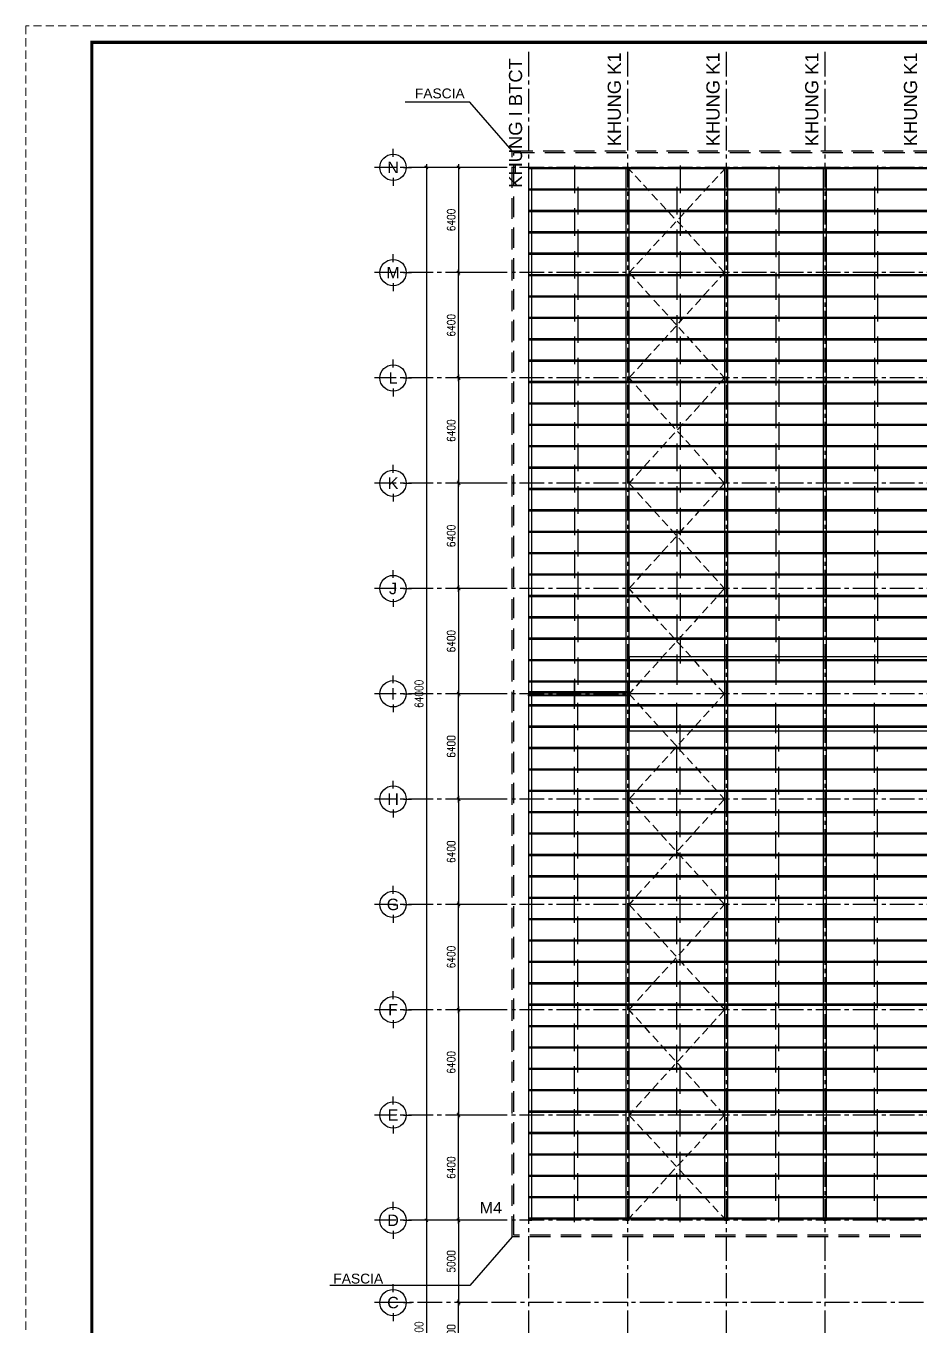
# Model space of a CAD drawing. Header units: inches. Extents: x 651127 to 1529722, y 768575 to 1021311.
# Drawn here: x 826320 to 880583, y 811985 to 890941 of the extents above; entities that cross this region are included whole.
import ezdxf
from ezdxf.enums import TextEntityAlignment as Align

# ---------------------------------------------------------------- set-up
doc = ezdxf.new("R2010")
doc.units = ezdxf.units.IN
doc.header["$LTSCALE"] = 1000
doc.header["$MEASUREMENT"] = 0
for name, pattern in [('CENTER2', [1.125, 0.75, -0.125, 0.125, -0.125]), ('HIDDEN', [0.375, 0.25, -0.125]), ('HIDDEN2', [0.1875, 0.125, -0.0625])]:
    doc.linetypes.add(name, pattern=pattern)
doc.layers.get('DEFPOINTS').update_dxf_attribs({"color": 8, "lineweight": 9})
for name, color, linetype in [('DWGshare.com_1', 7, 'Continuous'), ('DWGshare.com_10', 7, 'Continuous'), ('DWGshare.com_11', 143, 'Continuous'), ('DWGshare.com_29', 3, 'Continuous'), ('DWGshare.com_3', 7, 'Continuous'), ('DWGshare.com_4', 8, 'CENTER2'), ('DWGshare.com_5', 143, 'HIDDEN2'), ('DWGshare.com_6', 40, 'Continuous')]:
    doc.layers.add(name, color=color, linetype=linetype)
doc.layers.add('DWGshare.com_23', color=147, linetype='Continuous', lineweight=0)
doc.styles.add('DWGshare.com_2', font='VHELVEB.TTF')
doc.styles.add('DWGshare.com_4', font='romans.shx', dxfattribs={"width": 0.8})
doc.dimstyles.new('DWGshare.com_5', dxfattribs={"dimscale": 200, "dimtxt": 2.5, "dimasz": 1, "dimexe": 1, "dimexo": 1.5, "dimgap": 1, "dimtad": 1, "dimdec": 0, "dimzin": 0, "dimdsep": 46, "dimtxsty": 'DWGshare.com_4', "dimblk": 'DWGshare.com_1', "dimcen": 1.5, "dimdle": 1, "dimclrd": 256, "dimclre": 256, "dimclrt": 7, "dimadec": 0, "dimazin": 0, "dimtfac": 1, "dimtdec": 0, "dimtix": 1, "dimtmove": 2, "dimatfit": 3, "dimfxl": 1, "dimtolj": 1, "dimtzin": 0, "dimarcsym": 0})

# ---------------------------------------------------------------- blocks, each defined once
blk = doc.blocks.new('DWGshare.com_2')
for p, q in [((0, 320), (0, 560)), ((-320, 0), (-560, 0)), ((320, 0), (560, 0)), ((0, -320), (0, -560))]:
    blk.add_line(p, q)
blk.add_circle((0, 0), 400)
at = {"linetype": 'Continuous', "style": 'DWGshare.com_2'}
blk.add_attdef('2', text='', height=350, dxfattribs=at).set_placement((0, 0), align=Align.MIDDLE_CENTER)
blk = doc.blocks.new('DWGshare.com_1')
at = {"color": 0, "linetype": 'ByBlock', "const_width": 0.3}
blk.add_lwpolyline([(-0.5, -0.5), (0.5, 0.5)], dxfattribs=at)
blk = doc.blocks.new('*D197')
at = {"layer": 'DEFPOINTS', "color": 0, "transparency": 16777216}
for p in [(854561, 882349), (852607, 875949), (854561, 875949)]:
    blk.add_point(p, dxfattribs=at)
at = {"layer": 'DWGshare.com_23', "lineweight": -2, "transparency": 16777216}
for p, q in [((854261, 882349), (852407, 882349)), ((852607, 882549), (852607, 875749)), ((854261, 875949), (852407, 875949))]:
    blk.add_line(p, q, dxfattribs=at)
at = {"layer": 'DWGshare.com_23', "lineweight": -2, "transparency": 16777216, "xscale": 200, "yscale": 200, "zscale": 200}
for p, rotation in [((852607, 882349), 90), ((852607, 875949), 270)]:
    blk.add_blockref('DWGshare.com_1', p, dxfattribs=dict(at, rotation=rotation))
at = {"layer": 'DWGshare.com_23', "color": 7, "transparency": 16777216, "insert": (852157, 879149), "char_height": 500, "attachment_point": 5, "rotation": 90, "style": 'DWGshare.com_4'}
blk.add_mtext('\\A1;6400', dxfattribs=at)
blk = doc.blocks.new('*D198')
at = {"layer": 'DEFPOINTS', "color": 0, "transparency": 16777216}
for p in [(852607, 875949), (854561, 875949), (854561, 869549)]:
    blk.add_point(p, dxfattribs=at)
at = {"layer": 'DWGshare.com_23', "lineweight": -2, "transparency": 16777216}
for p, q in [((854261, 875949), (852407, 875949)), ((852607, 869349), (852607, 876149)), ((854261, 869549), (852407, 869549))]:
    blk.add_line(p, q, dxfattribs=at)
at = {"layer": 'DWGshare.com_23', "lineweight": -2, "transparency": 16777216, "xscale": 200, "yscale": 200, "zscale": 200}
for p, rotation in [((852607, 875949), 90), ((852607, 869549), 270)]:
    blk.add_blockref('DWGshare.com_1', p, dxfattribs=dict(at, rotation=rotation))
at = {"layer": 'DWGshare.com_23', "color": 7, "transparency": 16777216, "insert": (852157, 872749), "char_height": 500, "attachment_point": 5, "rotation": 90, "style": 'DWGshare.com_4'}
blk.add_mtext('\\A1;6400', dxfattribs=at)
blk = doc.blocks.new('*D199')
at = {"layer": 'DEFPOINTS', "color": 0, "transparency": 16777216}
for p in [(852607, 863149), (854561, 863149), (854561, 856749)]:
    blk.add_point(p, dxfattribs=at)
at = {"layer": 'DWGshare.com_23', "lineweight": -2, "transparency": 16777216}
for p, q in [((854261, 863149), (852407, 863149)), ((852607, 856549), (852607, 863349)), ((854261, 856749), (852407, 856749))]:
    blk.add_line(p, q, dxfattribs=at)
at = {"layer": 'DWGshare.com_23', "lineweight": -2, "transparency": 16777216, "xscale": 200, "yscale": 200, "zscale": 200}
for p, rotation in [((852607, 863149), 90), ((852607, 856749), 270)]:
    blk.add_blockref('DWGshare.com_1', p, dxfattribs=dict(at, rotation=rotation))
at = {"layer": 'DWGshare.com_23', "color": 7, "transparency": 16777216, "insert": (852157, 859949), "char_height": 500, "attachment_point": 5, "rotation": 90, "style": 'DWGshare.com_4'}
blk.add_mtext('\\A1;6400', dxfattribs=at)
blk = doc.blocks.new('*D200')
at = {"layer": 'DEFPOINTS', "color": 0, "transparency": 16777216}
for p in [(854561, 869549), (852607, 863149), (854561, 863149)]:
    blk.add_point(p, dxfattribs=at)
at = {"layer": 'DWGshare.com_23', "lineweight": -2, "transparency": 16777216}
for p, q in [((854261, 869549), (852407, 869549)), ((852607, 869749), (852607, 862949)), ((854261, 863149), (852407, 863149))]:
    blk.add_line(p, q, dxfattribs=at)
at = {"layer": 'DWGshare.com_23', "lineweight": -2, "transparency": 16777216, "xscale": 200, "yscale": 200, "zscale": 200}
for p, rotation in [((852607, 869549), 90), ((852607, 863149), 270)]:
    blk.add_blockref('DWGshare.com_1', p, dxfattribs=dict(at, rotation=rotation))
at = {"layer": 'DWGshare.com_23', "color": 7, "transparency": 16777216, "insert": (852157, 866349), "char_height": 500, "attachment_point": 5, "rotation": 90, "style": 'DWGshare.com_4'}
blk.add_mtext('\\A1;6400', dxfattribs=at)
blk = doc.blocks.new('*D201')
at = {"layer": 'DEFPOINTS', "color": 0, "transparency": 16777216}
for p in [(852607, 837549), (854561, 837549), (854561, 831149)]:
    blk.add_point(p, dxfattribs=at)
at = {"layer": 'DWGshare.com_23', "lineweight": -2, "transparency": 16777216}
for p, q in [((852607, 830949), (852607, 837749)), ((854261, 837549), (852407, 837549)), ((854261, 831149), (852407, 831149))]:
    blk.add_line(p, q, dxfattribs=at)
at = {"layer": 'DWGshare.com_23', "lineweight": -2, "transparency": 16777216, "xscale": 200, "yscale": 200, "zscale": 200}
for p, rotation in [((852607, 837549), 90), ((852607, 831149), 270)]:
    blk.add_blockref('DWGshare.com_1', p, dxfattribs=dict(at, rotation=rotation))
at = {"layer": 'DWGshare.com_23', "color": 7, "transparency": 16777216, "insert": (852157, 834349), "char_height": 500, "attachment_point": 5, "rotation": 90, "style": 'DWGshare.com_4'}
blk.add_mtext('\\A1;6400', dxfattribs=at)
blk = doc.blocks.new('*D202')
at = {"layer": 'DEFPOINTS', "color": 0, "transparency": 16777216}
for p in [(854561, 843949), (852607, 837549), (854561, 837549)]:
    blk.add_point(p, dxfattribs=at)
at = {"layer": 'DWGshare.com_23', "lineweight": -2, "transparency": 16777216}
for p, q in [((852607, 844149), (852607, 837349)), ((854261, 843949), (852407, 843949)), ((854261, 837549), (852407, 837549))]:
    blk.add_line(p, q, dxfattribs=at)
at = {"layer": 'DWGshare.com_23', "lineweight": -2, "transparency": 16777216, "xscale": 200, "yscale": 200, "zscale": 200}
for p, rotation in [((852607, 843949), 90), ((852607, 837549), 270)]:
    blk.add_blockref('DWGshare.com_1', p, dxfattribs=dict(at, rotation=rotation))
at = {"layer": 'DWGshare.com_23', "color": 7, "transparency": 16777216, "insert": (852157, 840749), "char_height": 500, "attachment_point": 5, "rotation": 90, "style": 'DWGshare.com_4'}
blk.add_mtext('\\A1;6400', dxfattribs=at)
blk = doc.blocks.new('*D203')
at = {"layer": 'DEFPOINTS', "color": 0, "transparency": 16777216}
for p in [(854561, 856749), (852607, 850349), (854561, 850349)]:
    blk.add_point(p, dxfattribs=at)
at = {"layer": 'DWGshare.com_23', "lineweight": -2, "transparency": 16777216}
for p, q in [((854261, 856749), (852407, 856749)), ((852607, 856949), (852607, 850149)), ((854261, 850349), (852407, 850349))]:
    blk.add_line(p, q, dxfattribs=at)
at = {"layer": 'DWGshare.com_23', "lineweight": -2, "transparency": 16777216, "xscale": 200, "yscale": 200, "zscale": 200}
for p, rotation in [((852607, 856749), 90), ((852607, 850349), 270)]:
    blk.add_blockref('DWGshare.com_1', p, dxfattribs=dict(at, rotation=rotation))
at = {"layer": 'DWGshare.com_23', "color": 7, "transparency": 16777216, "insert": (852157, 853549), "char_height": 500, "attachment_point": 5, "rotation": 90, "style": 'DWGshare.com_4'}
blk.add_mtext('\\A1;6400', dxfattribs=at)
blk = doc.blocks.new('*D204')
at = {"layer": 'DEFPOINTS', "color": 0, "transparency": 16777216}
for p in [(852607, 850349), (854561, 850349), (854561, 843949)]:
    blk.add_point(p, dxfattribs=at)
at = {"layer": 'DWGshare.com_23', "lineweight": -2, "transparency": 16777216}
for p, q in [((852607, 843749), (852607, 850549)), ((854261, 850349), (852407, 850349)), ((854261, 843949), (852407, 843949))]:
    blk.add_line(p, q, dxfattribs=at)
at = {"layer": 'DWGshare.com_23', "lineweight": -2, "transparency": 16777216, "xscale": 200, "yscale": 200, "zscale": 200}
for p, rotation in [((852607, 850349), 90), ((852607, 843949), 270)]:
    blk.add_blockref('DWGshare.com_1', p, dxfattribs=dict(at, rotation=rotation))
at = {"layer": 'DWGshare.com_23', "color": 7, "transparency": 16777216, "insert": (852157, 847149), "char_height": 500, "attachment_point": 5, "rotation": 90, "style": 'DWGshare.com_4'}
blk.add_mtext('\\A1;6400', dxfattribs=at)
blk = doc.blocks.new('*D205')
at = {"layer": 'DEFPOINTS', "color": 0, "transparency": 16777216}
for p in [(854561, 831149), (852607, 824749), (854561, 824749)]:
    blk.add_point(p, dxfattribs=at)
at = {"layer": 'DWGshare.com_23', "lineweight": -2, "transparency": 16777216}
for p, q in [((854261, 831149), (852407, 831149)), ((852607, 831349), (852607, 824549)), ((854261, 824749), (852407, 824749))]:
    blk.add_line(p, q, dxfattribs=at)
at = {"layer": 'DWGshare.com_23', "lineweight": -2, "transparency": 16777216, "xscale": 200, "yscale": 200, "zscale": 200}
for p, rotation in [((852607, 831149), 90), ((852607, 824749), 270)]:
    blk.add_blockref('DWGshare.com_1', p, dxfattribs=dict(at, rotation=rotation))
at = {"layer": 'DWGshare.com_23', "color": 7, "transparency": 16777216, "insert": (852157, 827949), "char_height": 500, "attachment_point": 5, "rotation": 90, "style": 'DWGshare.com_4'}
blk.add_mtext('\\A1;6400', dxfattribs=at)
blk = doc.blocks.new('*D206')
at = {"layer": 'DEFPOINTS', "color": 0, "transparency": 16777216}
for p in [(852607, 824749), (854561, 824749), (854561, 818349)]:
    blk.add_point(p, dxfattribs=at)
at = {"layer": 'DWGshare.com_23', "lineweight": -2, "transparency": 16777216}
for p, q in [((854261, 824749), (852407, 824749)), ((852607, 818149), (852607, 824949)), ((854261, 818349), (852407, 818349))]:
    blk.add_line(p, q, dxfattribs=at)
at = {"layer": 'DWGshare.com_23', "lineweight": -2, "transparency": 16777216, "xscale": 200, "yscale": 200, "zscale": 200}
for p, rotation in [((852607, 824749), 90), ((852607, 818349), 270)]:
    blk.add_blockref('DWGshare.com_1', p, dxfattribs=dict(at, rotation=rotation))
at = {"layer": 'DWGshare.com_23', "color": 7, "transparency": 16777216, "insert": (852157, 821549), "char_height": 500, "attachment_point": 5, "rotation": 90, "style": 'DWGshare.com_4'}
blk.add_mtext('\\A1;6400', dxfattribs=at)
blk = doc.blocks.new('*D207')
at = {"layer": 'DEFPOINTS', "color": 0, "transparency": 16777216}
for p in [(854261, 882349), (850648, 818349), (854261, 818349)]:
    blk.add_point(p, dxfattribs=at)
at = {"layer": 'DWGshare.com_23', "lineweight": -2, "transparency": 16777216}
for p, q in [((853961, 882349), (850448, 882349)), ((850648, 882549), (850648, 818149)), ((853961, 818349), (850448, 818349))]:
    blk.add_line(p, q, dxfattribs=at)
at = {"layer": 'DWGshare.com_23', "lineweight": -2, "transparency": 16777216, "xscale": 200, "yscale": 200, "zscale": 200}
for p, rotation in [((850648, 882349), 90), ((850648, 818349), 270)]:
    blk.add_blockref('DWGshare.com_1', p, dxfattribs=dict(at, rotation=rotation))
at = {"layer": 'DWGshare.com_23', "color": 7, "transparency": 16777216, "insert": (850198, 850349), "char_height": 500, "attachment_point": 5, "rotation": 90, "style": 'DWGshare.com_4'}
blk.add_mtext('\\A1;64000', dxfattribs=at)
blk = doc.blocks.new('*D217')
at = {"layer": 'DEFPOINTS', "color": 0, "transparency": 16777216}
for p in [(854561, 818349), (852607, 813349), (854561, 813349)]:
    blk.add_point(p, dxfattribs=at)
at = {"layer": 'DWGshare.com_23', "lineweight": -2, "transparency": 16777216}
for p, q in [((854261, 818349), (852407, 818349)), ((852607, 818549), (852607, 813149)), ((854261, 813349), (852407, 813349))]:
    blk.add_line(p, q, dxfattribs=at)
at = {"layer": 'DWGshare.com_23', "lineweight": -2, "transparency": 16777216, "xscale": 200, "yscale": 200, "zscale": 200}
for p, rotation in [((852607, 818349), 90), ((852607, 813349), 270)]:
    blk.add_blockref('DWGshare.com_1', p, dxfattribs=dict(at, rotation=rotation))
at = {"layer": 'DWGshare.com_23', "color": 7, "transparency": 16777216, "insert": (852157, 815849), "char_height": 500, "attachment_point": 5, "rotation": 90, "style": 'DWGshare.com_4'}
blk.add_mtext('\\A1;5000', dxfattribs=at)
blk = doc.blocks.new('*D218')
at = {"layer": 'DEFPOINTS', "color": 0, "transparency": 16777216}
for p in [(852607, 813349), (854561, 813349), (854561, 809349)]:
    blk.add_point(p, dxfattribs=at)
at = {"layer": 'DWGshare.com_23', "lineweight": -2, "transparency": 16777216}
for p, q in [((854261, 813349), (852407, 813349)), ((852607, 809149), (852607, 813549)), ((854261, 809349), (852407, 809349))]:
    blk.add_line(p, q, dxfattribs=at)
at = {"layer": 'DWGshare.com_23', "lineweight": -2, "transparency": 16777216, "xscale": 200, "yscale": 200, "zscale": 200}
for p, rotation in [((852607, 813349), 90), ((852607, 809349), 270)]:
    blk.add_blockref('DWGshare.com_1', p, dxfattribs=dict(at, rotation=rotation))
at = {"layer": 'DWGshare.com_23', "color": 7, "transparency": 16777216, "insert": (852157, 811349), "char_height": 500, "attachment_point": 5, "rotation": 90, "style": 'DWGshare.com_4'}
blk.add_mtext('\\A1;4000', dxfattribs=at)
blk = doc.blocks.new('*D220')
at = {"layer": 'DEFPOINTS', "color": 0, "transparency": 16777216}
for p in [(852602, 818349), (850648, 804349), (854261, 804349)]:
    blk.add_point(p, dxfattribs=at)
at = {"layer": 'DWGshare.com_23', "lineweight": -2, "transparency": 16777216}
for p, q in [((852302, 818349), (850448, 818349)), ((850648, 818549), (850648, 804149)), ((853961, 804349), (850448, 804349))]:
    blk.add_line(p, q, dxfattribs=at)
at = {"layer": 'DWGshare.com_23', "lineweight": -2, "transparency": 16777216, "xscale": 200, "yscale": 200, "zscale": 200}
for p, rotation in [((850648, 818349), 90), ((850648, 804349), 270)]:
    blk.add_blockref('DWGshare.com_1', p, dxfattribs=dict(at, rotation=rotation))
at = {"layer": 'DWGshare.com_23', "color": 7, "transparency": 16777216, "insert": (850198, 811349), "char_height": 500, "attachment_point": 5, "rotation": 90, "style": 'DWGshare.com_4'}
blk.add_mtext('\\A1;14000', dxfattribs=at)

msp = doc.modelspace()

# ---------------------------------------------------------------- linework, layer by layer
at = {"layer": 'DEFPOINTS', "linetype": 'HIDDEN', "ltscale": 2}
msp.add_lwpolyline([(826319.8, 772140.9), (994519.8, 772140.9), (994519.8, 890940.9), (826319.8, 890940.9)], close=True, dxfattribs=at)
at = {"layer": 'DWGshare.com_1', "const_width": 200}
msp.add_lwpolyline([(830319.8, 773140.9), (993519.8, 773140.9), (993519.8, 889940.9), (830319.8, 889940.9)], close=True, dxfattribs=at)
at = {"layer": 'DWGshare.com_11'}
for points in [[(856863.9, 882324.1), (856863.9, 882274.1), (952863.9, 882274.1), (952863.9, 882324.1)], [(856863.9, 881024.1), (856863.9, 880974.1), (952863.9, 880974.1), (952863.9, 881024.1)], [(856863.9, 879724.1), (856863.9, 879674.1), (952863.9, 879674.1), (952863.9, 879724.1)], [(856863.9, 878424.1), (856863.9, 878374.1), (952863.9, 878374.1), (952863.9, 878424.1)], [(856863.9, 877124.1), (856863.9, 877074.1), (952863.9, 877074.1), (952863.9, 877124.1)], [(856863.9, 875824.1), (856863.9, 875774.1), (952863.9, 875774.1), (952863.9, 875824.1)], [(856863.9, 874524.1), (856863.9, 874474.1), (952863.9, 874474.1), (952863.9, 874524.1)], [(856863.9, 873224.1), (856863.9, 873174.1), (952863.9, 873174.1), (952863.9, 873224.1)], [(856863.9, 871924.1), (856863.9, 871874.1), (952863.9, 871874.1), (952863.9, 871924.1)], [(856863.9, 870624.1), (856863.9, 870574.1), (952863.9, 870574.1), (952863.9, 870624.1)], [(856863.9, 869324.1), (856863.9, 869274.1), (952863.9, 869274.1), (952863.9, 869324.1)], [(856863.9, 868024.1), (856863.9, 867974.1), (952863.9, 867974.1), (952863.9, 868024.1)], [(856863.9, 866724.1), (856863.9, 866674.1), (952863.9, 866674.1), (952863.9, 866724.1)], [(856863.9, 865424.1), (856863.9, 865374.1), (952863.9, 865374.1), (952863.9, 865424.1)], [(856863.9, 864124.1), (856863.9, 864074.1), (952863.9, 864074.1), (952863.9, 864124.1)], [(856863.9, 862824.1), (856863.9, 862774.1), (952863.9, 862774.1), (952863.9, 862824.1)], [(856863.9, 861524.1), (856863.9, 861474.1), (952863.9, 861474.1), (952863.9, 861524.1)], [(856863.9, 860224.1), (856863.9, 860174.1), (952863.9, 860174.1), (952863.9, 860224.1)], [(856863.9, 858924.1), (856863.9, 858874.1), (952863.9, 858874.1), (952863.9, 858924.1)], [(856863.9, 857624.1), (856863.9, 857574.1), (952863.9, 857574.1), (952863.9, 857624.1)], [(856863.9, 856324.1), (856863.9, 856274.1), (952863.9, 856274.1), (952863.9, 856324.1)], [(856863.9, 855024.1), (856863.9, 854974.1), (952863.9, 854974.1), (952863.9, 855024.1)], [(856863.9, 853724.1), (856863.9, 853674.1), (952863.9, 853674.1), (952863.9, 853724.1)], [(856863.9, 852424.1), (856863.9, 852374.1), (952863.9, 852374.1), (952863.9, 852424.1)], [(856863.9, 848379.3), (856863.9, 848329.3), (952863.9, 848329.3), (952863.9, 848379.3)], [(856863.9, 847079.3), (856863.9, 847029.3), (952863.9, 847029.3), (952863.9, 847079.3)], [(856863.9, 845779.3), (856863.9, 845729.3), (952863.9, 845729.3), (952863.9, 845779.3)], [(856863.9, 844479.3), (856863.9, 844429.3), (952863.9, 844429.3), (952863.9, 844479.3)], [(856863.9, 843179.3), (856863.9, 843129.3), (952863.9, 843129.3), (952863.9, 843179.3)], [(856863.9, 841879.3), (856863.9, 841829.3), (952863.9, 841829.3), (952863.9, 841879.3)], [(856863.9, 840579.3), (856863.9, 840529.3), (952863.9, 840529.3), (952863.9, 840579.3)], [(856863.9, 839279.3), (856863.9, 839229.3), (952863.9, 839229.3), (952863.9, 839279.3)], [(856863.9, 837979.3), (856863.9, 837929.3), (952863.9, 837929.3), (952863.9, 837979.3)], [(856863.9, 836679.3), (856863.9, 836629.3), (952863.9, 836629.3), (952863.9, 836679.3)], [(856863.9, 835379.3), (856863.9, 835329.3), (952863.9, 835329.3), (952863.9, 835379.3)], [(856863.9, 834079.3), (856863.9, 834029.3), (952863.9, 834029.3), (952863.9, 834079.3)], [(856863.9, 832779.3), (856863.9, 832729.3), (952863.9, 832729.3), (952863.9, 832779.3)], [(856863.9, 831479.3), (856863.9, 831429.3), (952863.9, 831429.3), (952863.9, 831479.3)], [(856863.9, 830179.3), (856863.9, 830129.3), (952863.9, 830129.3), (952863.9, 830179.3)], [(856863.9, 828879.3), (856863.9, 828829.3), (952863.9, 828829.3), (952863.9, 828879.3)], [(856863.9, 827579.3), (856863.9, 827529.3), (952863.9, 827529.3), (952863.9, 827579.3)], [(856863.9, 826279.3), (856863.9, 826229.3), (952863.9, 826229.3), (952863.9, 826279.3)], [(856863.9, 824979.3), (856863.9, 824929.3), (952863.9, 824929.3), (952863.9, 824979.3)], [(856863.9, 823679.3), (856863.9, 823629.3), (952863.9, 823629.3), (952863.9, 823679.3)], [(856863.9, 822379.3), (856863.9, 822329.3), (952863.9, 822329.3), (952863.9, 822379.3)], [(856863.9, 821079.3), (856863.9, 821029.3), (952863.9, 821029.3), (952863.9, 821079.3)], [(856863.9, 819779.3), (856863.9, 819729.3), (952863.9, 819729.3), (952863.9, 819779.3)], [(856863.9, 818479.3), (856863.9, 818429.3), (952863.9, 818429.3), (952863.9, 818479.3)]]:
    msp.add_lwpolyline(points, close=True, dxfattribs=at)
for points in [[(946763.9, 851124.1), (856863.9, 851124.1), (856863.9, 851074.1), (946763.9, 851074.1)], [(862963.9, 850469.4), (856863.9, 850469.4), (856863.9, 850419.4), (862963.9, 850419.4)], [(862963.9, 850228.8), (856863.9, 850228.8), (856863.9, 850278.8), (862963.9, 850278.8)], [(946763.9, 849679.3), (856863.9, 849679.3), (856863.9, 849629.3), (946763.9, 849629.3)]]:
    msp.add_lwpolyline(points, dxfattribs=at)
at = {"layer": 'DWGshare.com_29'}
for p, q in [((859658.7, 882460.9), (859658.7, 880786.8)), ((866069.1, 882460.9), (866069.1, 880786.8)), ((872069.1, 882460.9), (872069.1, 880786.8)), ((878069.1, 882460.9), (878069.1, 880786.8)), ((859852.5, 881160.9), (859852.5, 879486.8)), ((865875.3, 881160.9), (865875.3, 879486.8)), ((871875.3, 881160.9), (871875.3, 879486.8)), ((877875.3, 881160.9), (877875.3, 879486.8)), ((859658.7, 879860.9), (859658.7, 878186.8)), ((866069.1, 879860.9), (866069.1, 878186.8)), ((872069.1, 879860.9), (872069.1, 878186.8)), ((878069.1, 879860.9), (878069.1, 878186.8)), ((859852.5, 878560.9), (859852.5, 876886.8)), ((865875.3, 878560.9), (865875.3, 876886.8)), ((871875.3, 878560.9), (871875.3, 876886.8)), ((877875.3, 878560.9), (877875.3, 876886.8)), ((859658.7, 877260.9), (859658.7, 875586.8)), ((866069.1, 877260.9), (866069.1, 875586.8)), ((872069.1, 877260.9), (872069.1, 875586.8)), ((878069.1, 877260.9), (878069.1, 875586.8)), ((859852.5, 875960.9), (859852.5, 874286.8)), ((865875.3, 875960.9), (865875.3, 874286.8)), ((871875.3, 875960.9), (871875.3, 874286.8)), ((877875.3, 875960.9), (877875.3, 874286.8)), ((859658.7, 874660.9), (859658.7, 872986.8)), ((866069.1, 874660.9), (866069.1, 872986.8)), ((872069.1, 874660.9), (872069.1, 872986.8)), ((878069.1, 874660.9), (878069.1, 872986.8)), ((859852.5, 873360.9), (859852.5, 871686.8)), ((865875.3, 873360.9), (865875.3, 871686.8)), ((871875.3, 873360.9), (871875.3, 871686.8)), ((877875.3, 873360.9), (877875.3, 871686.8)), ((859658.7, 872060.9), (859658.7, 870386.8)), ((866069.1, 872060.9), (866069.1, 870386.8)), ((872069.1, 872060.9), (872069.1, 870386.8)), ((878069.1, 872060.9), (878069.1, 870386.8)), ((859852.5, 870760.9), (859852.5, 869086.8)), ((865875.3, 870760.9), (865875.3, 869086.8)), ((871875.3, 870760.9), (871875.3, 869086.8)), ((877875.3, 870760.9), (877875.3, 869086.8)), ((859658.7, 869460.9), (859658.7, 867786.8)), ((866069.1, 869460.9), (866069.1, 867786.8)), ((872069.1, 869460.9), (872069.1, 867786.8)), ((878069.1, 869460.9), (878069.1, 867786.8)), ((859852.5, 868160.9), (859852.5, 866486.8)), ((865875.3, 868160.9), (865875.3, 866486.8)), ((871875.3, 868160.9), (871875.3, 866486.8)), ((877875.3, 868160.9), (877875.3, 866486.8)), ((859658.7, 866860.9), (859658.7, 865186.8)), ((866069.1, 866860.9), (866069.1, 865186.8)), ((872069.1, 866860.9), (872069.1, 865186.8)), ((878069.1, 866860.9), (878069.1, 865186.8)), ((859852.5, 865560.9), (859852.5, 863886.8)), ((865875.3, 865560.9), (865875.3, 863886.8)), ((871875.3, 865560.9), (871875.3, 863886.8)), ((877875.3, 865560.9), (877875.3, 863886.8)), ((859658.7, 864260.9), (859658.7, 862586.8)), ((866069.1, 864260.9), (866069.1, 862586.8)), ((872069.1, 864260.9), (872069.1, 862586.8)), ((878069.1, 864260.9), (878069.1, 862586.8)), ((859852.5, 862960.9), (859852.5, 861286.8)), ((865875.3, 862960.9), (865875.3, 861286.8)), ((871875.3, 862960.9), (871875.3, 861286.8)), ((877875.3, 862960.9), (877875.3, 861286.8)), ((859658.7, 861660.9), (859658.7, 859986.8)), ((866069.1, 861660.9), (866069.1, 859986.8)), ((872069.1, 861660.9), (872069.1, 859986.8)), ((878069.1, 861660.9), (878069.1, 859986.8)), ((859852.5, 860360.9), (859852.5, 858686.8)), ((865875.3, 860360.9), (865875.3, 858686.8)), ((871875.3, 860360.9), (871875.3, 858686.8)), ((877875.3, 860360.9), (877875.3, 858686.8)), ((859658.7, 859060.9), (859658.7, 857386.8)), ((866069.1, 859060.9), (866069.1, 857386.8)), ((872069.1, 859060.9), (872069.1, 857386.8)), ((878069.1, 859060.9), (878069.1, 857386.8)), ((859852.5, 857760.9), (859852.5, 856086.8)), ((865875.3, 857760.9), (865875.3, 856086.8)), ((871875.3, 857760.9), (871875.3, 856086.8)), ((877875.3, 857760.9), (877875.3, 856086.8)), ((859658.7, 856460.9), (859658.7, 854786.8)), ((866069.1, 856460.9), (866069.1, 854786.8)), ((872069.1, 856460.9), (872069.1, 854786.8)), ((878069.1, 856460.9), (878069.1, 854786.8)), ((859852.5, 855160.9), (859852.5, 853486.8)), ((865875.3, 855160.9), (865875.3, 853486.8)), ((871875.3, 855160.9), (871875.3, 853486.8)), ((877875.3, 855160.9), (877875.3, 853486.8)), ((859658.7, 853860.9), (859658.7, 852186.8)), ((866069.1, 853860.9), (866069.1, 852186.8)), ((872069.1, 853860.9), (872069.1, 852186.8)), ((878069.1, 853860.9), (878069.1, 852186.8)), ((865875.3, 852748.1), (865875.3, 851074.1)), ((871875.3, 852748.1), (871875.3, 851074.1)), ((877875.3, 852748.1), (877875.3, 851074.1)), ((859852.5, 852560.9), (859852.5, 850886.8)), ((865875.3, 852560.9), (865875.3, 850886.8)), ((871875.3, 852560.9), (871875.3, 850886.8)), ((877875.3, 852560.9), (877875.3, 850886.8)), ((859658.7, 851260.9), (859658.7, 849586.8)), ((859658.7, 851260.9), (859658.7, 849586.8)), ((859658.7, 849437.3), (859658.7, 851111.3)), ((859658.7, 849437.3), (859658.7, 851111.3)), ((859852.5, 848137.3), (859852.5, 849811.3)), ((865875.3, 848137.3), (865875.3, 849811.3)), ((865875.3, 847950.1), (865875.3, 849624.1)), ((871875.3, 848137.3), (871875.3, 849811.3)), ((871875.3, 847950.1), (871875.3, 849624.1)), ((877875.3, 848137.3), (877875.3, 849811.3)), ((877875.3, 847950.1), (877875.3, 849624.1)), ((859658.7, 846837.3), (859658.7, 848511.3)), ((866069.1, 846837.3), (866069.1, 848511.3)), ((872069.1, 846837.3), (872069.1, 848511.3)), ((878069.1, 846837.3), (878069.1, 848511.3)), ((859852.5, 845537.3), (859852.5, 847211.3)), ((865875.3, 845537.3), (865875.3, 847211.3)), ((871875.3, 845537.3), (871875.3, 847211.3)), ((877875.3, 845537.3), (877875.3, 847211.3)), ((859658.7, 844237.3), (859658.7, 845911.3)), ((866069.1, 844237.3), (866069.1, 845911.3)), ((872069.1, 844237.3), (872069.1, 845911.3)), ((878069.1, 844237.3), (878069.1, 845911.3)), ((859852.5, 842937.3), (859852.5, 844611.3)), ((865875.3, 842937.3), (865875.3, 844611.3)), ((871875.3, 842937.3), (871875.3, 844611.3)), ((877875.3, 842937.3), (877875.3, 844611.3)), ((859658.7, 841637.3), (859658.7, 843311.3)), ((866069.1, 841637.3), (866069.1, 843311.3)), ((872069.1, 841637.3), (872069.1, 843311.3)), ((878069.1, 841637.3), (878069.1, 843311.3)), ((859852.5, 840337.3), (859852.5, 842011.3)), ((865875.3, 840337.3), (865875.3, 842011.3)), ((871875.3, 840337.3), (871875.3, 842011.3)), ((877875.3, 840337.3), (877875.3, 842011.3)), ((859658.7, 839037.3), (859658.7, 840711.3)), ((866069.1, 839037.3), (866069.1, 840711.3)), ((872069.1, 839037.3), (872069.1, 840711.3)), ((878069.1, 839037.3), (878069.1, 840711.3)), ((859852.5, 837737.3), (859852.5, 839411.3)), ((865875.3, 837737.3), (865875.3, 839411.3)), ((871875.3, 837737.3), (871875.3, 839411.3)), ((877875.3, 837737.3), (877875.3, 839411.3)), ((859658.7, 836437.3), (859658.7, 838111.3)), ((866069.1, 836437.3), (866069.1, 838111.3)), ((872069.1, 836437.3), (872069.1, 838111.3)), ((878069.1, 836437.3), (878069.1, 838111.3)), ((859852.5, 835137.3), (859852.5, 836811.3)), ((865875.3, 835137.3), (865875.3, 836811.3)), ((871875.3, 835137.3), (871875.3, 836811.3)), ((877875.3, 835137.3), (877875.3, 836811.3)), ((859658.7, 833837.3), (859658.7, 835511.3)), ((866069.1, 833837.3), (866069.1, 835511.3)), ((872069.1, 833837.3), (872069.1, 835511.3)), ((878069.1, 833837.3), (878069.1, 835511.3)), ((859852.5, 832537.3), (859852.5, 834211.3)), ((865875.3, 832537.3), (865875.3, 834211.3)), ((871875.3, 832537.3), (871875.3, 834211.3)), ((877875.3, 832537.3), (877875.3, 834211.3)), ((859658.7, 831237.3), (859658.7, 832911.3)), ((866069.1, 831237.3), (866069.1, 832911.3)), ((872069.1, 831237.3), (872069.1, 832911.3)), ((878069.1, 831237.3), (878069.1, 832911.3)), ((859852.5, 829937.3), (859852.5, 831611.3)), ((865875.3, 829937.3), (865875.3, 831611.3)), ((871875.3, 829937.3), (871875.3, 831611.3)), ((877875.3, 829937.3), (877875.3, 831611.3)), ((859658.7, 828637.3), (859658.7, 830311.3)), ((866069.1, 828637.3), (866069.1, 830311.3)), ((872069.1, 828637.3), (872069.1, 830311.3)), ((878069.1, 828637.3), (878069.1, 830311.3)), ((859852.5, 827337.3), (859852.5, 829011.3)), ((865875.3, 827337.3), (865875.3, 829011.3)), ((871875.3, 827337.3), (871875.3, 829011.3)), ((877875.3, 827337.3), (877875.3, 829011.3)), ((859658.7, 826037.3), (859658.7, 827711.3)), ((866069.1, 826037.3), (866069.1, 827711.3)), ((872069.1, 826037.3), (872069.1, 827711.3)), ((878069.1, 826037.3), (878069.1, 827711.3)), ((859852.5, 824737.3), (859852.5, 826411.3)), ((865875.3, 824737.3), (865875.3, 826411.3)), ((871875.3, 824737.3), (871875.3, 826411.3)), ((877875.3, 824737.3), (877875.3, 826411.3)), ((859658.7, 823437.3), (859658.7, 825111.3)), ((866069.1, 823437.3), (866069.1, 825111.3)), ((872069.1, 823437.3), (872069.1, 825111.3)), ((878069.1, 823437.3), (878069.1, 825111.3)), ((859852.5, 822137.3), (859852.5, 823811.3)), ((865875.3, 822137.3), (865875.3, 823811.3)), ((871875.3, 822137.3), (871875.3, 823811.3)), ((877875.3, 822137.3), (877875.3, 823811.3)), ((859658.7, 820837.3), (859658.7, 822511.3)), ((866069.1, 820837.3), (866069.1, 822511.3)), ((872069.1, 820837.3), (872069.1, 822511.3)), ((878069.1, 820837.3), (878069.1, 822511.3)), ((859852.5, 819537.3), (859852.5, 821211.3)), ((865875.3, 819537.3), (865875.3, 821211.3)), ((871875.3, 819537.3), (871875.3, 821211.3)), ((877875.3, 819537.3), (877875.3, 821211.3)), ((859658.7, 818237.3), (859658.7, 819911.3)), ((866069.1, 818237.3), (866069.1, 819911.3)), ((872069.1, 818237.3), (872069.1, 819911.3)), ((878069.1, 818237.3), (878069.1, 819911.3))]:
    msp.add_line(p, q, dxfattribs=at)
at = {"layer": 'DWGshare.com_3', "color": 1}
for points in [[(856863.9, 818349.1), (857063.9, 818349.1), (857063.9, 882349.1), (856863.9, 882349.1)], [(862763.9, 818349.1), (862963.9, 818349.1), (862963.9, 882349.1), (862763.9, 882349.1)], [(868763.9, 818349.1), (868963.9, 818349.1), (868963.9, 882349.1), (868763.9, 882349.1)], [(874763.9, 818349.1), (874963.9, 818349.1), (874963.9, 882349.1), (874763.9, 882349.1)], [(862963.9, 848099.1), (946763.9, 848099.1), (946763.9, 852599.1), (862963.9, 852599.1)]]:
    msp.add_lwpolyline(points, close=True, dxfattribs=at)
at = {"layer": 'DWGshare.com_3', "color": 1, "linetype": 'HIDDEN', "ltscale": 2}
for points in [[(862863.9, 818349.1), (868763.9, 824749.1), (862963.9, 831149.1), (868763.9, 837549.1), (862963.9, 843949.1), (868763.9, 850349.1), (862963.9, 856749.1), (868763.9, 863149.1), (862963.9, 869549.1), (868763.9, 875949.1), (862863.9, 882349.1)], [(868863.9, 882349.1), (862963.9, 875949.1), (868763.9, 869549.1), (862963.9, 863149.1), (868763.9, 856749.1), (862963.9, 850349.1), (868763.9, 843949.1), (862963.9, 837549.1), (868763.9, 831149.1), (862963.9, 824749.1), (868863.9, 818349.1)]]:
    msp.add_lwpolyline(points, dxfattribs=at)
at = {"layer": 'DWGshare.com_4', "ltscale": 2}
for p, q in [((856863.9, 889377.1), (856863.9, 797200.3)), ((862863.9, 889377.1), (862863.9, 797200.3)), ((868863.9, 889377.1), (868863.9, 797200.3)), ((874863.9, 889377.1), (874863.9, 797200.3)), ((959063.8, 882349.1), (847502.6, 882349.1)), ((959063.8, 875949.1), (847502.6, 875949.1)), ((959063.8, 869549.1), (847502.6, 869549.1)), ((959063.8, 863149.1), (847502.6, 863149.1)), ((959063.8, 856749.1), (847502.6, 856749.1)), ((959063.8, 850349.1), (847502.6, 850349.1)), ((959063.8, 843949.1), (847502.6, 843949.1)), ((959063.8, 837549.1), (847502.6, 837549.1)), ((959063.8, 831149.1), (847502.6, 831149.1)), ((959063.8, 824749.1), (847502.6, 824749.1)), ((959063.8, 818349.1), (847502.6, 818349.1)), ((934863.9, 813349.1), (847502.6, 813349.1))]:
    msp.add_line(p, q, dxfattribs=at)
at = {"layer": 'DWGshare.com_5', "ltscale": 10}
for points in [[(880688.9, 817349.1), (855863.9, 817349.1), (855863.9, 883349.1), (953863.9, 883349.1), (953863.9, 817349.1), (929038.9, 817349.1)], [(880688.9, 817449.1), (855963.9, 817449.1), (855963.9, 883249.1), (953763.9, 883249.1), (953763.9, 817449.1), (929038.9, 817449.1)]]:
    msp.add_lwpolyline(points, dxfattribs=at)

# ---------------------------------------------------------------- block references
at = {"layer": 'DWGshare.com_6', "linetype": 'CENTER2', "xscale": 2, "yscale": 2, "zscale": 2}
for p, values in [((848622.6, 882349.1), {'2': 'N'}), ((848622.6, 875949.1), {'2': 'M'}), ((848622.6, 869549.1), {'2': 'L'}), ((848622.6, 863149.1), {'2': 'K'}), ((848622.6, 856749.1), {'2': 'J'}), ((848622.6, 850349.1), {'2': 'I'}), ((848622.6, 843949.1), {'2': 'H'}), ((848622.6, 837549.1), {'2': 'G'}), ((848622.6, 831149.1), {'2': 'F'}), ((848622.6, 824749.1), {'2': 'E'}), ((848622.6, 818349.1), {'2': 'D'}), ((848622.6, 813349.1), {'2': 'C'})]:
    msp.add_blockref('DWGshare.com_2', p, dxfattribs=at).add_auto_attribs(values)

# ---------------------------------------------------------------- texts
at = {"layer": 'DWGshare.com_10', "style": 'DWGshare.com_2'}
for s, p in [('KHUNG K1', (862065.4, 886485)), ('KHUNG K1', (868065.4, 886485)), ('KHUNG K1', (874065.4, 886485)), ('KHUNG K1', (880065.4, 886485)), ('KHUNG I BTCT', (856065.4, 885044.8))]:
    msp.add_text(s, height=800, rotation=90, dxfattribs=at).set_placement(p, align=Align.MIDDLE)
for s, height, p in [('FASCIA', 600, (851461.8, 886840.7)), ('M4', 700, (854569.1, 819113.6)), ('FASCIA', 600, (846508.8, 814808.1))]:
    msp.add_text(s, height=height, dxfattribs=at).set_placement(p, align=Align.MIDDLE)

# ---------------------------------------------------------------- dimensions: what is measured, and where the dimension line sits
at = {"layer": 'DWGshare.com_23'}
for base, p1, p2, angle, picture, middle in [((850648.3, 818349.1), (854261, 882349.1), (854261, 818349.1), 90, '*D207', (850198.3, 850349.1)), ((852607, 875949.1), (854561, 882349.1), (854561, 875949.1), 90, '*D197', (852157, 879149.1)), ((852607, 875949.1), (854561, 869549.1), (854561, 875949.1), 270, '*D198', (852157, 872749.1)), ((852607, 863149.1), (854561, 869549.1), (854561, 863149.1), 90, '*D200', (852157, 866349.1)), ((852607, 863149.1), (854561, 856749.1), (854561, 863149.1), 270, '*D199', (852157, 859949.1)), ((852607, 850349.1), (854561, 856749.1), (854561, 850349.1), 90, '*D203', (852157, 853549.1)), ((852607, 850349.1), (854561, 843949.1), (854561, 850349.1), 270, '*D204', (852157, 847149.1)), ((852607, 837549.1), (854561, 843949.1), (854561, 837549.1), 90, '*D202', (852157, 840749.1)), ((852607, 837549.1), (854561, 831149.1), (854561, 837549.1), 270, '*D201', (852157, 834349.1)), ((852607, 824749.1), (854561, 831149.1), (854561, 824749.1), 90, '*D205', (852157, 827949.1)), ((852607, 824749.1), (854561, 818349.1), (854561, 824749.1), 270, '*D206', (852157, 821549.1)), ((850648.3, 804349.1), (852602.2, 818349.1), (854261, 804349.1), 90, '*D220', (850198.3, 811349.1)), ((852607, 813349.1), (854561, 818349.1), (854561, 813349.1), 90, '*D217', (852157, 815849.1)), ((852607, 813349.1), (854561, 809349.1), (854561, 813349.1), 270, '*D218', (852157, 811349.1))]:
    dim = msp.add_linear_dim(base=base, p1=p1, p2=p2, angle=angle, dimstyle='DWGshare.com_5', dxfattribs=at)
    dim.commit()
    dim.dimension.update_dxf_attribs({"geometry": picture, "text_midpoint": middle})

# ---------------------------------------------------------------- leaders
for points in [[(855863.9, 883349.1), (853298.6, 886302.2), (849366, 886302.2)], [(855863.9, 817349.1), (853298.6, 814396), (844774.3, 814396)]]:
    msp.add_leader(points, dimstyle='DWGshare.com_5', dxfattribs=at)

doc.saveas('drawing.dxf')
